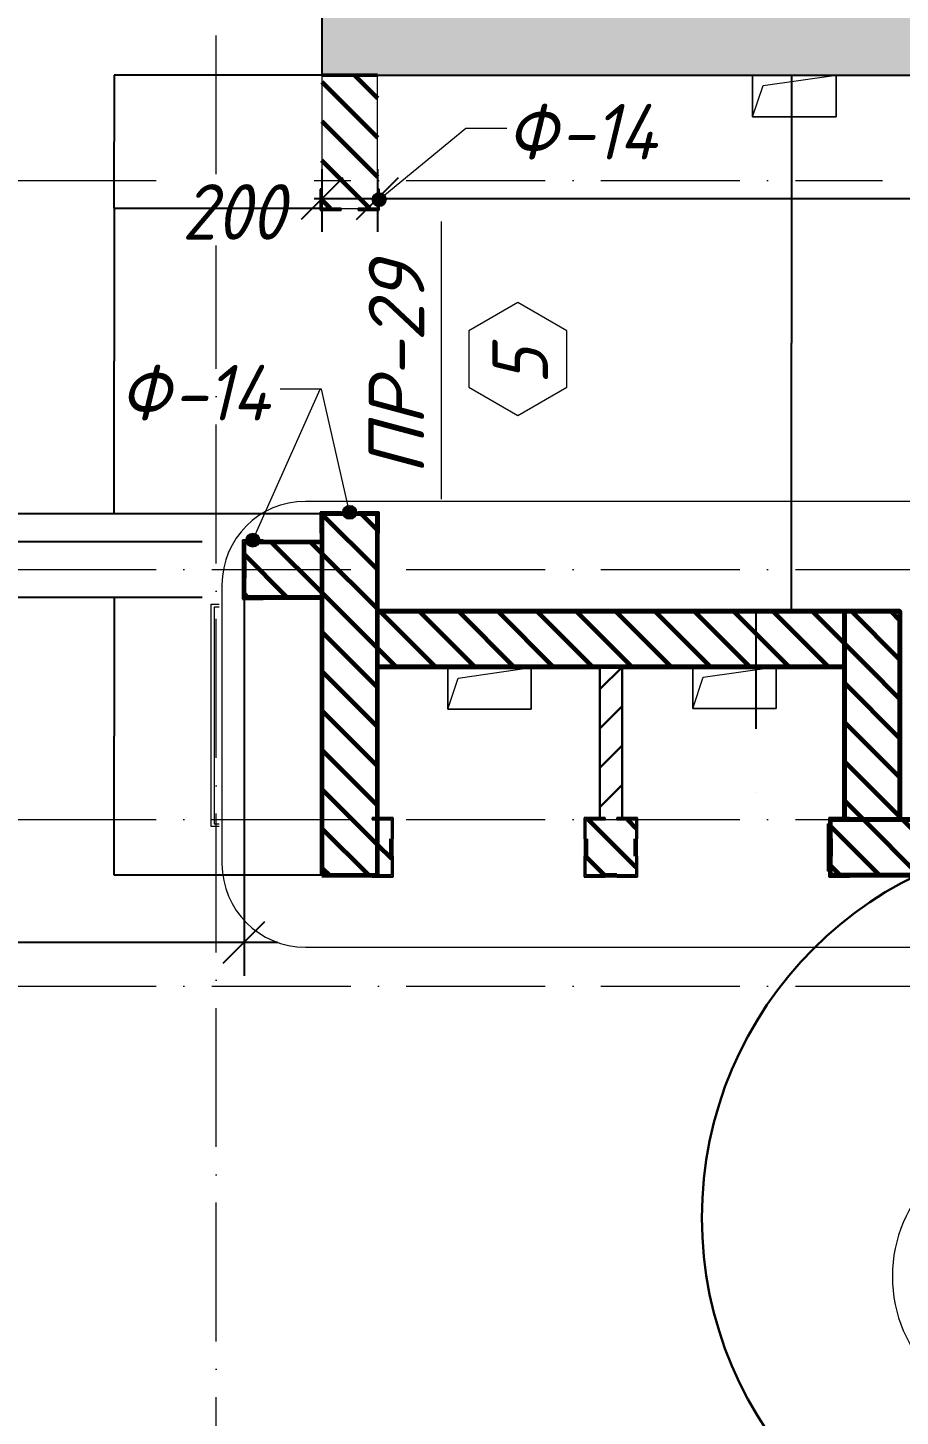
# Model space of a CAD drawing. Header units: millimetres. Extents: x 12986 to 523328, y -9759 to 30092.
# Drawn here: x 83529 to 86668, y 8953 to 13950 of the extents above; entities that cross this region are included whole.
import ezdxf

# ---------------------------------------------------------------- set-up
doc = ezdxf.new("R2010")
doc.units = ezdxf.units.MM
doc.linetypes.add('50_200_ШТРИХ_1Т_ш5_п1_п1_', pattern=[700, 500, -100, 0, -100])
doc.layers.add('0)Допникки кружки', color=7, linetype='Continuous', plot=False)
for name, color, linetype, lineweight in [('1) ПГП Зеленый', 3, 'Continuous', 30), ('3) РАсчет Зел', 3, 'Continuous', 30), ('5) Блок ячеистый', 160, 'Continuous', 60), ('A-ANNO-DIMS', 7, 'Continuous', 9), ('A-ANNO-SYMB', 7, 'Continuous', 9), ('A-AREA-IDEN', 7, 'Continuous', 9), ('A-DETL-1', 7, 'Continuous', 50), ('A-DOOR-IDEN', 7, 'Continuous', 9), ('A-FLOR', 7, 'Continuous', 9), ('A-GENM', 7, 'Continuous', 9), ('A-GENM-1', 7, 'Continuous', 25), ('A-GENM-IDEN', 7, 'Continuous', 9), ('A-WALL-1', 7, 'Continuous', 25), ('A-WALL-PATT-1', 7, 'Continuous', 5), ('Оси-2', 7, '50_200_ШТРИХ_1Т_ш5_п1_п1_', 9)]:
    doc.layers.add(name, color=color, linetype=linetype, lineweight=lineweight)
for name, color, linetype, lineweight, true_color in [('A-DOOR-1', 7, 'Continuous', 5, 0xffffff), ('A-WALL-2', 7, 'Continuous', 13, 0x000000), ('A-WALL-4', 7, 'Continuous', 25, 0x000000), ('A-WALL-7', 7, 'Continuous', 5, 0x008000)]:
    doc.layers.add(name, color=color, linetype=linetype, lineweight=lineweight, true_color=true_color)
doc.styles.add('ISOCPEUR_I_3', font='isocpeui.ttf', dxfattribs={"width": 0.9, "height": 200})
doc.styles.add('ISOCPEUR_I_5', font='isocpeui.ttf', dxfattribs={"height": 200})
doc.dimstyles.new('ISO-2_0_0_9К_СРЕДНИЙ_1', dxfattribs={"dimscale": 304.8, "dimtxt": 199.196235, "dimasz": 0.492126, "dimexe": 0.393701, "dimexo": 0, "dimgap": 0, "dimtad": 1, "dimdec": 0, "dimzin": 0, "dimdsep": 46, "dimtxsty": 'ISOCPEUR_I_3', "dimblk1": 'OBLIQUE', "dimblk2": 'OBLIQUE', "dimsah": 1, "dimcen": 0.09, "dimdle": 0.393701, "dimazin": 0, "dimtfac": 1, "dimtdec": 4, "dimtix": 1, "dimtmove": 2, "dimatfit": 3, "dimfxl": 1, "dimtvp": 1, "dimtolj": 1, "dimtzin": 0, "dimarcsym": 2})
doc.dimstyles.new('ISO-2_0_0_9К_СРЕДНИЙ_ФОН', dxfattribs={"dimscale": 304.8, "dimtxt": 199.196235, "dimasz": 0.492126, "dimexe": 0.393701, "dimexo": 0, "dimgap": 0.164042, "dimtad": 1, "dimdec": 0, "dimdsep": 46, "dimtxsty": 'ISOCPEUR_I_3', "dimblk1": 'OBLIQUE', "dimblk2": 'OBLIQUE', "dimsah": 1, "dimcen": 0.09, "dimdle": 0.393701, "dimazin": 0, "dimtfac": 1, "dimtdec": 4, "dimtix": 1, "dimtmove": 1, "dimatfit": 3, "dimfxl": 1, "dimtvp": 1, "dimtfill": 1, "dimtolj": 1, "dimtzin": 0, "dimarcsym": 2})
doc.dimstyles.new('ISO-2_0_0_9К_СРЕДНИЙ_ФОН_1', dxfattribs={"dimscale": 304.8, "dimtxt": 199.196235, "dimasz": 0.492126, "dimexe": 0.393701, "dimexo": 0, "dimgap": 0.164042, "dimtad": 1, "dimdec": 0, "dimdsep": 46, "dimtxsty": 'ISOCPEUR_I_3', "dimblk1": 'OBLIQUE', "dimblk2": 'OBLIQUE', "dimsah": 1, "dimcen": 0.09, "dimdle": 0.393701, "dimazin": 0, "dimtfac": 1, "dimtdec": 4, "dimtix": 1, "dimtmove": 0, "dimatfit": 3, "dimfxl": 1, "dimtvp": 1, "dimtfill": 1, "dimtolj": 1, "dimtzin": 0, "dimarcsym": 2})
doc.dimstyles.get("Standard").update_dxf_attribs({"dimtxt": 0.18, "dimasz": 0.18, "dimexe": 0.18, "dimexo": 0.0625, "dimgap": 0.09, "dimtad": 0, "dimtih": 1, "dimtoh": 1, "dimdec": 4, "dimzin": 0, "dimdsep": 46, "dimtxsty": 'Standard', "dimcen": 0.09, "dimadec": 0, "dimazin": 0, "dimtfac": 1, "dimtdec": 4, "dimtofl": 0, "dimtmove": 0, "dimatfit": 3, "dimfxl": 1, "dimtolj": 1, "dimtzin": 0, "dimarcsym": 0})
pattern_1 = [(135, (61996.89, 0), (-70.71068, -70.71068), [])]

# ---------------------------------------------------------------- blocks, each defined once
blk = doc.blocks.new('Дверь_СКБ_2Ст_Внутренняя_БезПР - СОШ_Д-18_1_Дв_1900x2100h_Актовый зал-26661336-АР1_Кладочный план 1 этажа')
at = {"layer": 'A-DOOR-1'}
for p, q in [((844.5, 1025), (844.5, 125)), ((872.5, 1025), (844.5, 1025)), ((854.5, 1015), (872.5, 1015)), ((854.5, 135), (854.5, 1015)), ((-847.5, 925), (-819.5, 925)), ((-829.5, 915), (-847.5, 915)), ((-829.5, 135), (-829.5, 915)), ((-819.5, 925), (-819.5, 125)), ((-847.5, 135), (-829.5, 135)), ((-819.5, 125), (-847.5, 125)), ((844.5, 125), (872.5, 125)), ((872.5, 135), (854.5, 135))]:
    blk.add_line(p, q, dxfattribs=at)
blk = doc.blocks.new('AR_Отверстие прямоугольное _в плите_ - AR_Отверстие прямоугольное _в плите_-24470276-АР1_Кладочный план 1 этажа')
at = {"layer": 'A-GENM'}
for p, q in [((150, 75), (-150, 75)), ((-150, 75), (-150, -75)), ((-112.5, 37.5), (150, 75)), ((150, -75), (150, 75)), ((-150, -75), (-112.5, 37.5)), ((-150, -75), (150, -75))]:
    blk.add_line(p, q, dxfattribs=at)
blk = doc.blocks.new('AR_Отверстие прямоугольное _в плите_ - AR_Отверстие прямоугольное _в плите_-V56-АР1_Кладочный план 1 этажа')
at = {"layer": 'A-GENM'}
for p, q in [((-150, 75), (-150, -75)), ((-112.5, 37.5), (150, 75)), ((150, -75), (150, 75)), ((-150, -75), (-112.5, 37.5)), ((-150, -75), (150, -75))]:
    blk.add_line(p, q, dxfattribs=at)
blk = doc.blocks.new('Фахверк_СКБ_Уголок - Ф-14_200х4010 h _потолок _3_880_-26977327-АР1_Кладочный план 1 этажа')
at = {"layer": 'A-GENM-1'}
for p, q in [((200, 156), (125, 156)), ((125, 156), (125, 81)), ((131, 81), (131, 150)), ((131, 150), (200, 150)), ((200, 150), (200, 156)), ((125, 81), (131, 81)), ((131, 19), (125, 19)), ((125, 19), (125, -56)), ((131, -50), (131, 19)), ((125, -56), (200, -56)), ((200, -50), (131, -50)), ((200, -56), (200, -50))]:
    blk.add_line(p, q, dxfattribs=at)
blk = doc.blocks.new('Фахверк_СКБ_Уголок - Ф-14_1_200х4010 h _потолок _3_880__развернут-26977480-АР1_Кладочный план 1 этажа')
at = {"layer": 'A-GENM-1'}
for p, q in [((200, 156), (125, 156)), ((125, 156), (125, 81)), ((131, 81), (131, 150)), ((131, 150), (200, 150)), ((200, 150), (200, 156)), ((125, 81), (131, 81)), ((131, 19), (125, 19)), ((125, 19), (125, -56)), ((131, -50), (131, 19)), ((125, -56), (200, -56)), ((200, -50), (131, -50)), ((200, -56), (200, -50))]:
    blk.add_line(p, q, dxfattribs=at)
blk = doc.blocks.new('Фахверк_СКБ_Уголок_Тип 2 - СМ-3_200х2230h-26671997-АР1_Кладочный план 1 этажа')
at = {"layer": 'A-GENM-1'}
for p, q in [((125, 156), (125, 81)), ((200, 156), (125, 156)), ((131, 81), (131, 150)), ((131, 150), (200, 150)), ((200, 150), (200, 156)), ((125, 81), (131, 81)), ((131, 19), (125, 19)), ((125, 19), (125, -56)), ((131, -50), (131, 19)), ((125, -56), (200, -56)), ((200, -50), (131, -50)), ((200, -56), (200, -50))]:
    blk.add_line(p, q, dxfattribs=at)
blk = doc.blocks.new('Стойка_Влож_Полоса боковая - Полоса-27101091-АР1_Кладочный план 1 этажа')
at = {"layer": 'A-GENM'}
for p, q in [((-5, 85), (0, 85)), ((-5, -85), (-5, 85)), ((0, 31), (0, -31)), ((0, -85), (-5, -85))]:
    blk.add_line(p, q, dxfattribs=at)
blk = doc.blocks.new('_Oblique')
at = {"color": 0, "linetype": 'ByBlock', "lineweight": -2}
blk.add_line((-0.5, -0.5), (0.5, 0.5), dxfattribs=at)
blk = doc.blocks.new('DIMBLOCK107-АР1_Кладочный план 1 этажа')
at = {"layer": 'A-ANNO-DIMS', "color": 0, "lineweight": -2, "transparency": 16777216}
for p, q in [((82406.9, 11890.7), (82406.9, 10537.9)), ((84306.9, 11890.7), (84306.9, 10537.9)), ((82286.9, 10657.9), (82947.5, 10657.9)), ((84426.9, 10657.9), (83389.7, 10657.9))]:
    blk.add_line(p, q, dxfattribs=at)
at = {"layer": 'Defpoints', "color": 0, "transparency": 16777216}
for p in [(82406.9, 11890.7), (84306.9, 11890.7), (84306.9, 10657.9)]:
    blk.add_point(p, dxfattribs=at)
at = {"layer": 'A-ANNO-DIMS', "color": 0, "lineweight": -2, "transparency": 16777216, "xscale": 150, "yscale": 150, "zscale": 150, "rotation": 180}
blk.add_blockref('_Oblique', (82406.9, 10657.9), dxfattribs=at)
at = {"layer": 'A-ANNO-DIMS', "color": 0, "lineweight": -2, "transparency": 16777216, "xscale": 150, "yscale": 150, "zscale": 150}
blk.add_blockref('_Oblique', (84306.9, 10657.9), dxfattribs=at)
at = {"layer": 'A-ANNO-DIMS', "color": 0, "transparency": 16777216, "insert": (82888.2, 10919.2), "char_height": 200, "width": 560.814, "attachment_point": 1, "line_spacing_factor": 1.149209, "style": 'ISOCPEUR_I_3'}
blk.add_mtext('\\A1;1900', dxfattribs=at)
blk = doc.blocks.new('AAR_СКБ_Марка_Двери_Перемычка и проем - Марка перемычки и проема-25306769-АР1_Кладочный план 1 этажа')
at = {"layer": 'A-DOOR-IDEN'}
for p, q in [((-5, 0), (5, 0)), ((-0.968, -0.984), (-1.986, -2.747)), ((1.067, -0.984), (-0.968, -0.984)), ((2.085, -2.747), (1.067, -0.984)), ((-1.986, -2.747), (-0.968, -4.509)), ((1.067, -4.509), (2.085, -2.747)), ((-0.968, -4.509), (1.067, -4.509))]:
    blk.add_line(p, q, dxfattribs=at)
blk = doc.blocks.new('DIMBLOCK170-АР1_Кладочный план 1 этажа')
at = {"layer": 'A-ANNO-DIMS', "color": 0, "lineweight": -2, "transparency": 16777216}
for p, q in [((97257.9, 13660), (97257.9, 14100)), ((96126.9, 13980), (97377.9, 13980)), ((86136.9, 13780), (97377.9, 13780)), ((97257.9, 13598.3), (97257.9, 13780)), ((97107.9, 13598.3), (97257.9, 13598.3))]:
    blk.add_line(p, q, dxfattribs=at)
at = {"layer": 'Defpoints', "color": 0, "transparency": 16777216}
for p in [(96126.9, 13980), (97257.9, 13980), (86136.9, 13780)]:
    blk.add_point(p, dxfattribs=at)
at = {"layer": 'A-ANNO-DIMS', "color": 0, "lineweight": -2, "transparency": 16777216, "xscale": 150, "yscale": 150, "zscale": 150}
for p, rotation in [((97257.9, 13980), 90), ((97257.9, 13780), 270)]:
    blk.add_blockref('_Oblique', p, dxfattribs=dict(at, rotation=rotation))
at = {"layer": 'A-ANNO-DIMS', "color": 0, "transparency": 16777216, "insert": (96733.4, 13554.1), "char_height": 200, "width": 455.087, "attachment_point": 1, "rotation": 90, "line_spacing_factor": 1.149209, "style": 'ISOCPEUR_I_3', "bg_fill": 3, "box_fill_scale": 1.1, "bg_fill_color": 256, "bg_fill_true_color": 13158600, "bg_fill_transparency": 0}
blk.add_mtext('\\A1;200', dxfattribs=at)
blk = doc.blocks.new('DIMBLOCK185-АР1_Кладочный план 1 этажа')
at = {"layer": 'A-ANNO-DIMS', "color": 0, "lineweight": -2, "transparency": 16777216}
for p, q in [((84586.9, 13441.3), (84586.9, 13215.2)), ((84786.9, 13441.3), (84786.9, 13215.2)), ((84466.9, 13335.2), (84906.9, 13335.2))]:
    blk.add_line(p, q, dxfattribs=at)
at = {"layer": 'Defpoints', "color": 0, "transparency": 16777216}
for p in [(84586.9, 13441.3), (84786.9, 13441.3), (84786.9, 13335.2)]:
    blk.add_point(p, dxfattribs=at)
at = {"layer": 'A-ANNO-DIMS', "color": 0, "lineweight": -2, "transparency": 16777216, "xscale": 150, "yscale": 150, "zscale": 150}
blk.add_blockref('_Oblique', (84786.9, 13335.2), dxfattribs=at)
at = {"layer": 'A-ANNO-DIMS', "color": 0, "transparency": 16777216, "insert": (84083.5, 13387.3), "char_height": 200, "width": 455.087, "attachment_point": 1, "line_spacing_factor": 1.149209, "style": 'ISOCPEUR_I_3', "bg_fill": 3, "box_fill_scale": 1.1, "bg_fill_color": 256, "bg_fill_true_color": 13158600, "bg_fill_transparency": 0}
blk.add_mtext('\\A1;200', dxfattribs=at)
at = {"layer": 'A-ANNO-DIMS', "color": 0, "lineweight": -2, "transparency": 16777216, "xscale": 150, "yscale": 150, "zscale": 150, "rotation": 180}
blk.add_blockref('_Oblique', (84586.9, 13335.2), dxfattribs=at)
blk = doc.blocks.new('DIMBLOCK186-АР1_Кладочный план 1 этажа')
at = {"layer": 'A-ANNO-DIMS', "color": 0, "lineweight": -2, "transparency": 16777216}
for p, q in [((89086.9, 12980), (89086.9, 13455.2)), ((84786.9, 13441.3), (84786.9, 13215.2)), ((84666.9, 13335.2), (89206.9, 13335.2))]:
    blk.add_line(p, q, dxfattribs=at)
at = {"layer": 'Defpoints', "color": 0, "transparency": 16777216}
for p in [(84786.9, 13441.3), (89086.9, 13335.2), (89086.9, 12980)]:
    blk.add_point(p, dxfattribs=at)
at = {"layer": 'A-ANNO-DIMS', "color": 0, "lineweight": -2, "transparency": 16777216, "xscale": 150, "yscale": 150, "zscale": 150, "rotation": 180}
blk.add_blockref('_Oblique', (84786.9, 13335.2), dxfattribs=at)
at = {"layer": 'A-ANNO-DIMS', "color": 0, "lineweight": -2, "transparency": 16777216, "xscale": 150, "yscale": 150, "zscale": 150}
blk.add_blockref('_Oblique', (89086.9, 13335.2), dxfattribs=at)
at = {"layer": 'A-ANNO-DIMS', "color": 0, "transparency": 16777216, "insert": (86936.9, 13485.2), "char_height": 200, "width": 625.17, "attachment_point": 5, "style": 'ISOCPEUR_I_3', "bg_fill": 3, "box_fill_scale": 1.1, "bg_fill_color": 256, "bg_fill_true_color": 13158600, "bg_fill_transparency": 0}
blk.add_mtext('\\A1;4300', dxfattribs=at)
blk = doc.blocks.new('DIMBLOCK404-АР1_Кладочный план 1 этажа')
at = {"layer": 'A-ANNO-DIMS', "color": 0, "lineweight": -2, "transparency": 16777216}
for p, q in [((84155.7, 11900), (83839.5, 11900)), ((83839.7, 11899.8), (83839.7, 11400.2)), ((83839.7, 10900.2), (83839.7, 11399.8)), ((84586.8, 10900), (83839.5, 10900))]:
    blk.add_line(p, q, dxfattribs=at)
at = {"layer": 'A-ANNO-DIMS', "color": 0, "transparency": 16777216}
for points in [[(83839.6, 11899.8), (83839.7, 11899.8), (83839.7, 11900)], [(83839.6, 10900.2), (83839.7, 10900.2), (83839.7, 10900)]]:
    blk.add_solid(points, dxfattribs=at)
at = {"layer": 'Defpoints', "color": 0, "transparency": 16777216}
for p in [(83839.7, 11900), (84155.8, 11900), (84586.9, 10900)]:
    blk.add_point(p, dxfattribs=at)
at = {"layer": 'A-ANNO-DIMS', "color": 0, "transparency": 16777216, "insert": (83839.7, 11400), "char_height": 0.18, "width": 560.814, "attachment_point": 5}
blk.add_mtext('\\A1;999.9998', dxfattribs=at)
blk = doc.blocks.new('DIMBLOCK405-АР1_Кладочный план 1 этажа')
at = {"layer": 'A-ANNO-DIMS', "color": 0, "lineweight": -2, "transparency": 16777216}
for p, q in [((84155.7, 12100), (83327.4, 12100)), ((83327.6, 12099.8), (83327.6, 11900.2)), ((84155.7, 11900), (83327.4, 11900)), ((83327.6, 11900), (83327.6, 11569.7)), ((83327.6, 11569.7), (83327.4, 11569.7))]:
    blk.add_line(p, q, dxfattribs=at)
at = {"layer": 'A-ANNO-DIMS', "color": 0, "transparency": 16777216}
for points in [[(83327.6, 12099.8), (83327.6, 12099.8), (83327.6, 12100)], [(83327.6, 11900.2), (83327.6, 11900.2), (83327.6, 11900)]]:
    blk.add_solid(points, dxfattribs=at)
at = {"layer": 'Defpoints', "color": 0, "transparency": 16777216}
for p in [(83327.6, 12100), (84155.8, 12100), (84155.8, 11900)]:
    blk.add_point(p, dxfattribs=at)
at = {"layer": 'A-ANNO-DIMS', "color": 0, "transparency": 16777216, "insert": (83327.1, 11342.2), "char_height": 0.18, "width": 455.087, "attachment_point": 1, "rotation": 90, "line_spacing_factor": 1.149209}
blk.add_mtext('\\A1;200.0000', dxfattribs=at)
blk = doc.blocks.new('DIMBLOCK406-АР1_Кладочный план 1 этажа')
at = {"layer": 'A-ANNO-DIMS', "color": 0, "lineweight": -2, "transparency": 16777216}
for p, q in [((83326.8, 12200), (83326.8, 12726.8)), ((83326.8, 12726.8), (83327, 12726.8)), ((84578.8, 12200), (83326.6, 12200)), ((83326.8, 12100.2), (83326.8, 12199.8)), ((84155.7, 12100), (83326.6, 12100))]:
    blk.add_line(p, q, dxfattribs=at)
at = {"layer": 'A-ANNO-DIMS', "color": 0, "transparency": 16777216}
for points in [[(83326.8, 12199.8), (83326.8, 12199.8), (83326.8, 12200)], [(83326.8, 12100.2), (83326.8, 12100.2), (83326.8, 12100)]]:
    blk.add_solid(points, dxfattribs=at)
at = {"layer": 'Defpoints', "color": 0, "transparency": 16777216}
for p in [(83326.8, 12200), (84578.9, 12200), (84155.8, 12100)]:
    blk.add_point(p, dxfattribs=at)
at = {"layer": 'A-ANNO-DIMS', "color": 0, "transparency": 16777216, "insert": (83327.1, 12522.2), "char_height": 0.18, "width": 409.118, "attachment_point": 1, "rotation": 90, "line_spacing_factor": 1.149209}
blk.add_mtext('\\A1;100.0002', dxfattribs=at)
blk = doc.blocks.new('DIMBLOCK407-АР1_Кладочный план 1 этажа')
at = {"layer": 'A-ANNO-DIMS', "color": 0, "lineweight": -2, "transparency": 16777216}
for p, q in [((84586.8, 13300), (83839.5, 13300)), ((83839.7, 13299.8), (83839.7, 12750.2)), ((83839.7, 12200.2), (83839.7, 12749.8)), ((84578.8, 12200), (83839.5, 12200))]:
    blk.add_line(p, q, dxfattribs=at)
at = {"layer": 'A-ANNO-DIMS', "color": 0, "transparency": 16777216}
for points in [[(83839.6, 13299.8), (83839.7, 13299.8), (83839.7, 13300)], [(83839.6, 12200.2), (83839.7, 12200.2), (83839.7, 12200)]]:
    blk.add_solid(points, dxfattribs=at)
at = {"layer": 'Defpoints', "color": 0, "transparency": 16777216}
for p in [(83839.7, 13300), (84586.9, 13300), (84578.9, 12200)]:
    blk.add_point(p, dxfattribs=at)
at = {"layer": 'A-ANNO-DIMS', "color": 0, "transparency": 16777216, "insert": (83839.7, 12750), "char_height": 0.18, "width": 514.846, "attachment_point": 5}
blk.add_mtext('\\A1;1100.0000', dxfattribs=at)
blk = doc.blocks.new('DIMBLOCK408-АР1_Кладочный план 1 этажа')
at = {"layer": 'A-ANNO-DIMS', "color": 0, "lineweight": -2, "transparency": 16777216}
for p, q in [((84586.8, 13780), (83839.5, 13780)), ((83839.7, 13779.8), (83839.7, 13540.2)), ((83839.7, 13300.2), (83839.7, 13539.8)), ((84586.8, 13300), (83839.5, 13300))]:
    blk.add_line(p, q, dxfattribs=at)
at = {"layer": 'A-ANNO-DIMS', "color": 0, "transparency": 16777216}
for points in [[(83839.6, 13779.8), (83839.7, 13779.8), (83839.7, 13780)], [(83839.6, 13300.2), (83839.7, 13300.2), (83839.7, 13300)]]:
    blk.add_solid(points, dxfattribs=at)
at = {"layer": 'Defpoints', "color": 0, "transparency": 16777216}
for p in [(83839.7, 13780), (84586.9, 13780), (84586.9, 13300)]:
    blk.add_point(p, dxfattribs=at)
at = {"layer": 'A-ANNO-DIMS', "color": 0, "transparency": 16777216, "insert": (83839.7, 13540), "char_height": 0.18, "width": 473.474, "attachment_point": 5}
blk.add_mtext('\\A1;480.0000', dxfattribs=at)
blk = doc.blocks.new('DIMBLOCK409-АР1_Кладочный план 1 этажа')
at = {"layer": 'A-ANNO-DIMS', "color": 0, "lineweight": -2, "transparency": 16777216}
for p, q in [((86170.3, 11850), (86148.6, 11850)), ((86148.8, 11849.8), (86148.8, 11650.2)), ((86170.3, 11650), (86148.6, 11650)), ((86148.8, 11650), (86148.8, 11426.3)), ((86148.8, 11426.3), (86148.6, 11426.3))]:
    blk.add_line(p, q, dxfattribs=at)
at = {"layer": 'A-ANNO-DIMS', "color": 0, "transparency": 16777216}
for points in [[(86148.8, 11849.8), (86148.8, 11849.8), (86148.8, 11850)], [(86148.8, 11650.2), (86148.8, 11650.2), (86148.8, 11650)]]:
    blk.add_solid(points, dxfattribs=at)
at = {"layer": 'Defpoints', "color": 0, "transparency": 16777216}
for p in [(86148.8, 11850), (86170.3, 11850), (86170.3, 11650)]:
    blk.add_point(p, dxfattribs=at)
at = {"layer": 'A-ANNO-DIMS', "color": 0, "transparency": 16777216, "insert": (86148.3, 11198.8), "char_height": 0.18, "width": 455.087, "attachment_point": 1, "rotation": 90, "line_spacing_factor": 1.149209}
blk.add_mtext('\\A1;200.0000', dxfattribs=at)
blk = doc.blocks.new('DIMBLOCK410-АР1_Кладочный план 1 этажа')
at = {"layer": 'A-ANNO-DIMS', "color": 0, "lineweight": -2, "transparency": 16777216}
for p, q in [((86170.4, 13780), (86276.6, 13780)), ((86276.4, 13779.8), (86276.4, 12815.2)), ((86276.4, 11850.2), (86276.4, 12814.8)), ((86170.4, 11850), (86276.6, 11850))]:
    blk.add_line(p, q, dxfattribs=at)
at = {"layer": 'A-ANNO-DIMS', "color": 0, "transparency": 16777216}
for points in [[(86276.4, 13779.8), (86276.4, 13779.8), (86276.4, 13780)], [(86276.4, 11850.2), (86276.4, 11850.2), (86276.4, 11850)]]:
    blk.add_solid(points, dxfattribs=at)
at = {"layer": 'Defpoints', "color": 0, "transparency": 16777216}
for p in [(86170.3, 13780), (86276.4, 13780), (86170.3, 11850)]:
    blk.add_point(p, dxfattribs=at)
at = {"layer": 'A-ANNO-DIMS', "color": 0, "transparency": 16777216, "insert": (86276.4, 12815), "char_height": 0.18, "width": 560.814, "attachment_point": 5}
blk.add_mtext('\\A1;1930.0000', dxfattribs=at)
blk = doc.blocks.new('Марка_Помещения - Номер-25198446-Объем проектирования 1 этажа')
at = {"layer": 'A-AREA-IDEN'}
for start, end in [(360, 180), (180, 360)]:
    blk.add_arc((0, 0), 2.5, start, end, dxfattribs=at)

msp = doc.modelspace()

# ---------------------------------------------------------------- hatches: boundary and pattern name
at = {"layer": '1) ПГП Зеленый'}
h = msp.add_hatch(dxfattribs=at)
h.set_pattern_fill('FP_15', color=256, style=0, pattern_type=2)
h.set_pattern_definition([(45, (61996.89, 0), (-70.71068, 70.71068), [])])
h.paths.add_polyline_path([(85647.89325, 11100), (85647.89325, 11106), (85666.89325, 11106), (85666.89325, 11650), (85586.89325, 11650), (85586.89325, 11106), (85605.89325, 11106), (85605.89325, 11100)], flags=0)
at = {"layer": '5) Блок ячеистый'}
h = msp.add_hatch(dxfattribs=at)
h.set_pattern_fill('FP_3', color=256, style=0, pattern_type=2)
h.set_pattern_definition(pattern_1)
h.paths.add_polyline_path([(84786.89325, 10900), (84786.89325, 11100), (84767.89325, 11100), (84767.89325, 11106), (84786.89325, 11106), (84786.89325, 12199.99997), (84586.89325, 12199.99997), (84586.89325, 10900), (84767.89325, 10900)], flags=0)
h.paths.add_polyline_path([(84586.89325, 13299.99997), (84786.89325, 13299.99997), (84786.89325, 13780), (84586.89325, 13780), (84586.89325, 13368.99997)], flags=0)
h = msp.add_hatch(dxfattribs=at)
h.set_pattern_fill('FP_3', color=256, style=0, pattern_type=2)
h.set_pattern_definition(pattern_1)
h.paths.add_polyline_path([(84375.89325, 11899.9998), (84586.89325, 11899.9998), (84586.89325, 12099.9998), (84306.89325, 12099.9998), (84306.89325, 11899.9998)], flags=0)
h.paths.add_polyline_path([(82206.89325, 11899.9998), (82406.89114, 11900.00191), (82406.89114, 12099.9998), (82206.89325, 12099.9998)], flags=0)
h = msp.add_hatch(dxfattribs=at)
h.set_pattern_fill('FP_3', color=256, style=0, pattern_type=2)
h.set_pattern_definition(pattern_1)
h.paths.add_polyline_path([(85586.89325, 11650), (86666.89325, 11650), (86666.89325, 11850), (84786.89325, 11850), (84786.89325, 11650), (85503.13359, 11650)], flags=0)
h = msp.add_hatch(dxfattribs=at)
h.set_pattern_fill('FP_3', color=256, style=0, pattern_type=2)
h.set_pattern_definition(pattern_1)
h.paths.add_polyline_path([(86485.89325, 11100), (86666.89325, 11100), (86666.89325, 11650), (86466.89325, 11650), (86466.89325, 11106), (86485.89325, 11106)], flags=0)
h = msp.add_hatch(dxfattribs=at)
h.set_pattern_fill('FP_3', color=256, style=0, pattern_type=2)
h.set_pattern_definition(pattern_1)
h.paths.add_polyline_path([(85536.89325, 10900), (85716.89325, 10900), (85716.89325, 11100), (85536.89325, 11100), (85536.89325, 10969)], flags=0)
h.paths.add_polyline_path([(89836.89325, 10900), (89836.89325, 11081), (89830.89325, 11081), (89830.89325, 11100), (86416.89325, 11100), (86416.89325, 10900), (89333.79765, 10900)], flags=0)
h.paths.add_polyline_path([(84836.89325, 10900), (84836.89325, 11100), (84786.89325, 11100), (84786.89325, 10900)], flags=0)
at = {"layer": 'A-GENM-IDEN'}
h = msp.add_hatch(color=256, dxfattribs=at)
edge = h.paths.add_edge_path(flags=0)
edge.add_arc((84686.89325, 12205.99997), 25, 0, 360)
h = msp.add_hatch(color=256, dxfattribs=at)
edge = h.paths.add_edge_path(flags=0)
edge.add_arc((84338.39325, 12105.9998), 25, 0, 360)
at = {"layer": 'A-WALL-PATT-1'}
h = msp.add_hatch(dxfattribs=at)
h.set_pattern_fill('FP_1', color=256, style=0, pattern_type=2)
h.set_pattern_definition([(45, (61996.89, 0), (-57.02463, 57.02463), []), (45, (62053.92, 0), (-57.02463, 57.02463), [100.806, -20.161, 3.353, -16.808])])
h.paths.add_polyline_path([(90099.93047, 13780), (92786.89328, 13780), (92786.89328, 14000), (84586.89325, 14000), (84586.89325, 13780), (90036.89325, 13780)], flags=0)

# ---------------------------------------------------------------- linework, layer by layer
at = {"layer": '0)Допникки кружки', "color": 6, "lineweight": 30}
msp.add_circle((87323.67939, 9667.18632), 1369.38563, dxfattribs=at)
at = {"layer": '1) ПГП Зеленый'}
msp.add_line((85666.89325, 11106), (85666.89325, 11650), dxfattribs=at)
at = {"layer": '3) РАсчет Зел'}
msp.add_line((85586.89325, 11650), (85586.89325, 11106), dxfattribs=at)
at = {"layer": '5) Блок ячеистый'}
for p, q in [((84786.89325, 11850), (84786.89325, 12130.99997)), ((84306.89325, 12030.9998), (84306.89325, 11968.9998)), ((84375.89325, 11899.9998), (84586.89325, 11899.9998)), ((84586.89325, 11899.9998), (84586.89325, 10900)), ((86666.89325, 11850), (84786.89325, 11850)), ((86666.89325, 11100), (86666.89325, 11850)), ((84786.89325, 11650), (85586.89325, 11650)), ((84786.89325, 11106), (84786.89325, 11650)), ((85666.89325, 11650), (86466.89325, 11650)), ((86466.89325, 11650), (86466.89325, 11106)), ((89086.89325, 11100), (86666.89325, 11100)), ((84836.89325, 10969), (84836.89325, 11031)), ((85536.89325, 11031), (85536.89325, 10969)), ((85716.89325, 10969), (85716.89325, 11031)), ((86416.89325, 11031), (86416.89325, 10969)), ((84586.89325, 10900), (84767.89325, 10900)), ((85605.89325, 10900), (85647.89325, 10900)), ((86485.89325, 10900), (90036.89325, 10900))]:
    msp.add_line(p, q, dxfattribs=at)
for points in [[(84586.89325, 10900), (84786.89325, 10900), (84786.89325, 12199.99997), (84586.89325, 12199.99997)], [(84306.89325, 12099.9998), (84586.89325, 12099.9998), (84586.89325, 11899.9998), (84306.89325, 11899.9998)], [(84786.89325, 11850), (86466.89325, 11850), (86466.89325, 11650), (84786.89325, 11650)], [(86466.89325, 11850), (86666.89325, 11850), (86666.89325, 11100), (86466.89325, 11100)], [(86416.89325, 11100), (90036.89325, 11100), (90036.89325, 10900), (86416.89325, 10900)]]:
    msp.add_lwpolyline(points, close=True, dxfattribs=at)
at = {"layer": 'A-ANNO-SYMB'}
for p, q in [((87099.53079, 12245.39532), (84527.45693, 12245.39532)), ((84227.45693, 11945.39532), (84227.45693, 10940.91661)), ((84527.45693, 10640.91661), (87099.53079, 10640.91661))]:
    msp.add_line(p, q, dxfattribs=at)
for centre, start, end in [((84527.45693, 11945.39532), 90, 180), ((84527.45693, 10940.91661), 180, 270)]:
    msp.add_arc(centre, 300, start, end, dxfattribs=at)
at = {"layer": 'A-DETL-1'}
msp.add_line((84786.89325, 13780), (84586.89325, 13780), dxfattribs=at)
at = {"layer": 'A-FLOR'}
for p, q in [((86136.89325, 13630), (86136.89325, 13780)), ((86436.89325, 13780), (86436.89325, 13630)), ((86436.89325, 13630), (86136.89325, 13630)), ((85039.89325, 11647), (85339.89325, 11647)), ((85039.89325, 11497), (85039.89325, 11647)), ((85339.89325, 11647), (85339.89325, 11497)), ((85921.89327, 11500), (85921.89327, 11650)), ((86221.89327, 11650), (86221.89327, 11500)), ((85339.89325, 11497), (85039.89325, 11497)), ((86221.89327, 11500), (85921.89327, 11500))]:
    msp.add_line(p, q, dxfattribs=at)
at = {"layer": 'A-GENM-IDEN'}
for p, q in [((84338.39325, 12105.9998), (84581.0189, 12648.81214)), ((84585.08073, 12648.81214), (84437.09634, 12648.81214)), ((84581.0189, 12648.81214), (84437.09634, 12648.81214)), ((84686.89325, 12205.99997), (84585.08073, 12648.81214))]:
    msp.add_line(p, q, dxfattribs=at)
for centre in [(84686.89325, 12205.99997), (84338.39325, 12105.9998)]:
    msp.add_circle(centre, 25, dxfattribs=at)
at = {"layer": 'A-WALL-1'}
msp.add_line((84786.89325, 13780), (93006.89328, 13780), dxfattribs=at)
at = {"layer": 'A-WALL-2'}
for p, q in [((84586.89325, 13780), (84586.89325, 13368.99997)), ((84786.89325, 13368.99997), (84786.89325, 13780)), ((84655.89325, 13299.99997), (84717.89325, 13299.99997)), ((84717.89325, 12199.99997), (84655.89325, 12199.99997)), ((84586.89325, 12099.9998), (84375.89325, 12099.9998)), ((84586.89325, 12130.99997), (84586.89325, 12099.9998))]:
    msp.add_line(p, q, dxfattribs=at)
at = {"layer": 'A-WALL-4'}
msp.add_line((84586.89325, 14000), (84586.89325, 13780), dxfattribs=at)
at = {"layer": 'A-WALL-7'}
for p, q in [((85666.89325, 11650), (85586.89325, 11650)), ((85605.89325, 11100), (85647.89325, 11100))]:
    msp.add_line(p, q, dxfattribs=at)
at = {"layer": 'Оси-2'}
for p, q in [((84206.89325, -4080), (84206.89325, 28636.94316)), ((57586.89328, 13400), (187948.52131, 13400)), ((57586.89328, 12000), (187948.52131, 12000)), ((57586.89328, 11100), (187948.52131, 11100)), ((57586.89328, 10500), (187948.52131, 10500))]:
    msp.add_line(p, q, dxfattribs=at)

# ---------------------------------------------------------------- block references
at = {"layer": '5) Блок ячеистый', "xscale": 199.9999999999999, "yscale": 199.9999999999999, "zscale": 199.9999999999999}
msp.add_blockref('Марка_Помещения - Номер-25198446-Объем проектирования 1 этажа', (87139.62908, 9455.92679), dxfattribs=at)
at = {"layer": 'A-DOOR-1', "rotation": 180}
msp.add_blockref('Дверь_СКБ_2Ст_Внутренняя_БезПР - СОШ_Д-18_1_Дв_1900x2100h_Актовый зал-26661336-АР1_Кладочный план 1 этажа', (83369.39325, 11999.9998), dxfattribs=at)
at = {"layer": 'A-DOOR-IDEN', "xscale": 99.99999999999993, "yscale": 99.99999999999993, "zscale": 99.99999999999993, "rotation": 89.99999999999982}
msp.add_blockref('AAR_СКБ_Марка_Двери_Перемычка и проем - Марка перемычки и проема-25306769-АР1_Кладочный план 1 этажа', (85017.75524, 12752.83076), dxfattribs=at)
at = {"layer": 'A-GENM'}
for name, p in [('AR_Отверстие прямоугольное _в плите_ - AR_Отверстие прямоугольное _в плите_-V56-АР1_Кладочный план 1 этажа', (86286.89325, 13705)), ('AR_Отверстие прямоугольное _в плите_ - AR_Отверстие прямоугольное _в плите_-24470276-АР1_Кладочный план 1 этажа', (85189.89325, 11572)), ('AR_Отверстие прямоугольное _в плите_ - AR_Отверстие прямоугольное _в плите_-V56-АР1_Кладочный план 1 этажа', (86071.89327, 11575)), ('Стойка_Влож_Полоса боковая - Полоса-27101091-АР1_Кладочный план 1 этажа', (86410.89325, 11000))]:
    msp.add_blockref(name, p, dxfattribs=at)
at = {"layer": 'A-GENM-1'}
for name, p, rotation in [('Фахверк_СКБ_Уголок - Ф-14_200х4010 h _потолок _3_880_-26977327-АР1_Кладочный план 1 этажа', (84736.89325, 13168.99997), 89.99999999999993), ('Фахверк_СКБ_Уголок - Ф-14_200х4010 h _потолок _3_880_-26977327-АР1_Кладочный план 1 этажа', (84636.89325, 12330.99997), 269.9999999999999), ('Фахверк_СКБ_Уголок - Ф-14_200х4010 h _потолок _3_880_-26977327-АР1_Кладочный план 1 этажа', (84967.89325, 11050), 180), ('Фахверк_СКБ_Уголок - Ф-14_1_200х4010 h _потолок _3_880__развернут-26977480-АР1_Кладочный план 1 этажа', (85847.89325, 11050), 180)]:
    msp.add_blockref(name, p, dxfattribs=dict(at, rotation=rotation))
for name, p in [('Фахверк_СКБ_Уголок - Ф-14_200х4010 h _потолок _3_880_-26977327-АР1_Кладочный план 1 этажа', (84175.89325, 11949.9998)), ('Фахверк_СКБ_Уголок - Ф-14_1_200х4010 h _потолок _3_880__развернут-26977480-АР1_Кладочный план 1 этажа', (85405.89325, 10950)), ('Фахверк_СКБ_Уголок_Тип 2 - СМ-3_200х2230h-26671997-АР1_Кладочный план 1 этажа', (86285.89325, 10950))]:
    msp.add_blockref(name, p, dxfattribs=at)

# ---------------------------------------------------------------- texts
at = {"layer": 'A-DOOR-IDEN', "insert": (85200.39661, 12666.63223), "char_height": 200, "width": 158.734125, "attachment_point": 1, "rotation": 90, "style": 'ISOCPEUR_I_3'}
msp.add_mtext('\\fISOCPEUR|b0|i1|c204|p34|;\\W.9;5', dxfattribs=at)
at = {"layer": 'A-GENM-IDEN', "char_height": 200, "attachment_point": 1, "style": 'ISOCPEUR_I_3'}
for s, insert, width in [('\\fISOCPEUR|b0|i1|c204|p34|;\\W.9;Ф', (83859.29634, 12736.42672), 230.886), ('\\fISOCPEUR|b0|i1|c204|p34|;\\W.9;Ф', (83859.29634, 12736.42672), 230.886), ('-14', (84049.79634, 12736.42672), 461.772), ('-14', (84049.79634, 12736.42672), 461.772)]:
    msp.add_mtext(s, dxfattribs=dict(at, insert=insert, width=width))
at = {"layer": 'A-GENM-IDEN', "insert": (84755.28127, 12340.54583), "char_height": 200, "width": 416.8775, "attachment_point": 1, "rotation": 90, "style": 'ISOCPEUR_I_5'}
msp.add_mtext('ПР', dxfattribs=at)

# ---------------------------------------------------------------- dimensions: what is measured, and where the dimension line sits
at = {"layer": 'A-ANNO-DIMS'}
for base, p1, p2, picture, middle in [((83326.81431, 12199.99997), (84155.77925, 12099.9998), (84578.89325, 12199.99997), 'DIMBLOCK406-АР1_Кладочный план 1 этажа', (83327.20431, 12726.75747)), ((83327.59431, 12099.9998), (84155.77925, 11899.9998), (84155.77925, 12099.9998), 'DIMBLOCK405-АР1_Кладочный план 1 этажа', (83327.20431, 11569.74254)), ((86148.81905, 11850), (86170.32085, 11650), (86170.32085, 11850), 'DIMBLOCK409-АР1_Кладочный план 1 этажа', (86148.42905, 11426.33221))]:
    dim = msp.add_linear_dim(base=base, p1=p1, p2=p2, angle=90, dimstyle='Standard', dxfattribs=at)
    dim.commit()
    dim.dimension.update_dxf_attribs({"geometry": picture, "text_midpoint": middle, "dimtype": 160, "text_rotation": 90})
dim = msp.add_linear_dim(base=(83839.67494, 11899.9998), p1=(84586.89325, 10900), p2=(84155.77925, 11899.9998), angle=90, dimstyle='Standard', dxfattribs=at)
dim.commit()
dim.dimension.update_dxf_attribs({"geometry": 'DIMBLOCK404-АР1_Кладочный план 1 этажа', "text_midpoint": (83839.67494, 11399.9999)})
dim = msp.add_linear_dim(base=(84306.89325, 10657.92796), p1=(82406.89325, 11890.72603), p2=(84306.89325, 11890.72603), dimstyle='ISO-2_0_0_9К_СРЕДНИЙ_1', override={"dimpost": '<>', "dimfxl": 1900}, dxfattribs=at)
dim.commit()
dim.dimension.update_dxf_attribs({"geometry": 'DIMBLOCK107-АР1_Кладочный план 1 этажа', "text_midpoint": (83168.61769, 10785.88578), "dimtype": 160})

# ---------------------------------------------------------------- next in the draw order: dimensions: what is measured, and where the dimension line sits
dim = msp.add_linear_dim(base=(97257.86702, 13980), p1=(86136.89325, 13780), p2=(96126.89326, 13980), angle=90, dimstyle='ISO-2_0_0_9К_СРЕДНИЙ_ФОН', override={"dimpost": '<>', "dimfxl": 9992.001815}, dxfattribs=at)
dim.commit()
dim.dimension.update_dxf_attribs({"geometry": 'DIMBLOCK170-АР1_Кладочный план 1 этажа', "text_midpoint": (97079.90921, 13598.26245), "dimtype": 160, "text_rotation": 90})
dim = msp.add_linear_dim(base=(84786.89325, 13335.22034), p1=(84586.89325, 13441.28636), p2=(84786.89325, 13441.28636), dimstyle='ISO-2_0_0_9К_СРЕДНИЙ_ФОН', override={"dimpost": '<>', "dimfxl": 200}, dxfattribs=at)
dim.commit()
dim.dimension.update_dxf_attribs({"geometry": 'DIMBLOCK185-АР1_Кладочный план 1 этажа', "text_midpoint": (84311.0506, 13070.62663), "dimtype": 160})

# ---------------------------------------------------------------- next in the draw order: dimensions: what is measured, and where the dimension line sits
for base, p1, p2, picture, middle in [((83839.67494, 13780), (84586.89325, 13299.99997), (84586.89325, 13780), 'DIMBLOCK408-АР1_Кладочный план 1 этажа', (83839.67494, 13539.99998)), ((83839.67494, 13299.99997), (84578.89325, 12199.99997), (84586.89325, 13299.99997), 'DIMBLOCK407-АР1_Кладочный план 1 этажа', (83839.67494, 12749.99997))]:
    dim = msp.add_linear_dim(base=base, p1=p1, p2=p2, angle=90, dimstyle='Standard', dxfattribs=at)
    dim.commit()
    dim.dimension.update_dxf_attribs({"geometry": picture, "text_midpoint": middle})
dim = msp.add_linear_dim(base=(89086.89325, 13335.22034), p1=(84786.89325, 13441.28636), p2=(89086.89325, 12980), dimstyle='ISO-2_0_0_9К_СРЕДНИЙ_ФОН_1', override={"dimpost": '<>', "dimfxl": 4324.671676}, dxfattribs=at)
dim.commit()
dim.dimension.update_dxf_attribs({"geometry": 'DIMBLOCK186-АР1_Кладочный план 1 этажа', "text_midpoint": (86936.89325, 13485.22034)})

# ---------------------------------------------------------------- next in the draw order: hatches: boundary and pattern name
at = {"layer": 'A-GENM-IDEN'}
h = msp.add_hatch(color=256, dxfattribs=at)
edge = h.paths.add_edge_path(flags=0)
edge.add_arc((84792.89325, 13331.49997), 25, 0, 360)

# ---------------------------------------------------------------- next in the draw order: linework, layer by layer
for p, q in [((84792.89325, 13331.49997), (85104.34683, 13588.1129)), ((85104.34683, 13588.1129), (85251.89681, 13588.1129))]:
    msp.add_line(p, q, dxfattribs=at)
msp.add_circle((84792.89325, 13331.49997), 25, dxfattribs=at)

# ---------------------------------------------------------------- next in the draw order: texts
at = {"layer": 'A-GENM-IDEN', "char_height": 200, "attachment_point": 1, "style": 'ISOCPEUR_I_3'}
for s, insert, width in [('\\fISOCPEUR|b0|i1|c204|p34|;\\W.9;Ф', (85251.89681, 13675.72748), 230.886), ('-14', (85442.39681, 13675.72748), 461.772)]:
    msp.add_mtext(s, dxfattribs=dict(at, insert=insert, width=width))
at = {"layer": 'A-GENM-IDEN', "insert": (84755.28127, 12684.50416), "char_height": 200, "width": 529.11375, "attachment_point": 1, "rotation": 90, "style": 'ISOCPEUR_I_5'}
msp.add_mtext('-29', dxfattribs=at)

# ---------------------------------------------------------------- next in the draw order: dimensions: what is measured, and where the dimension line sits
at = {"layer": 'A-ANNO-DIMS'}
dim = msp.add_linear_dim(base=(86276.38687, 13780), p1=(86170.32085, 11850), p2=(86170.32085, 13780), angle=90, dimstyle='Standard', dxfattribs=at)
dim.commit()
dim.dimension.update_dxf_attribs({"geometry": 'DIMBLOCK410-АР1_Кладочный план 1 этажа', "text_midpoint": (86276.38687, 12815)})

doc.saveas('drawing.dxf')
